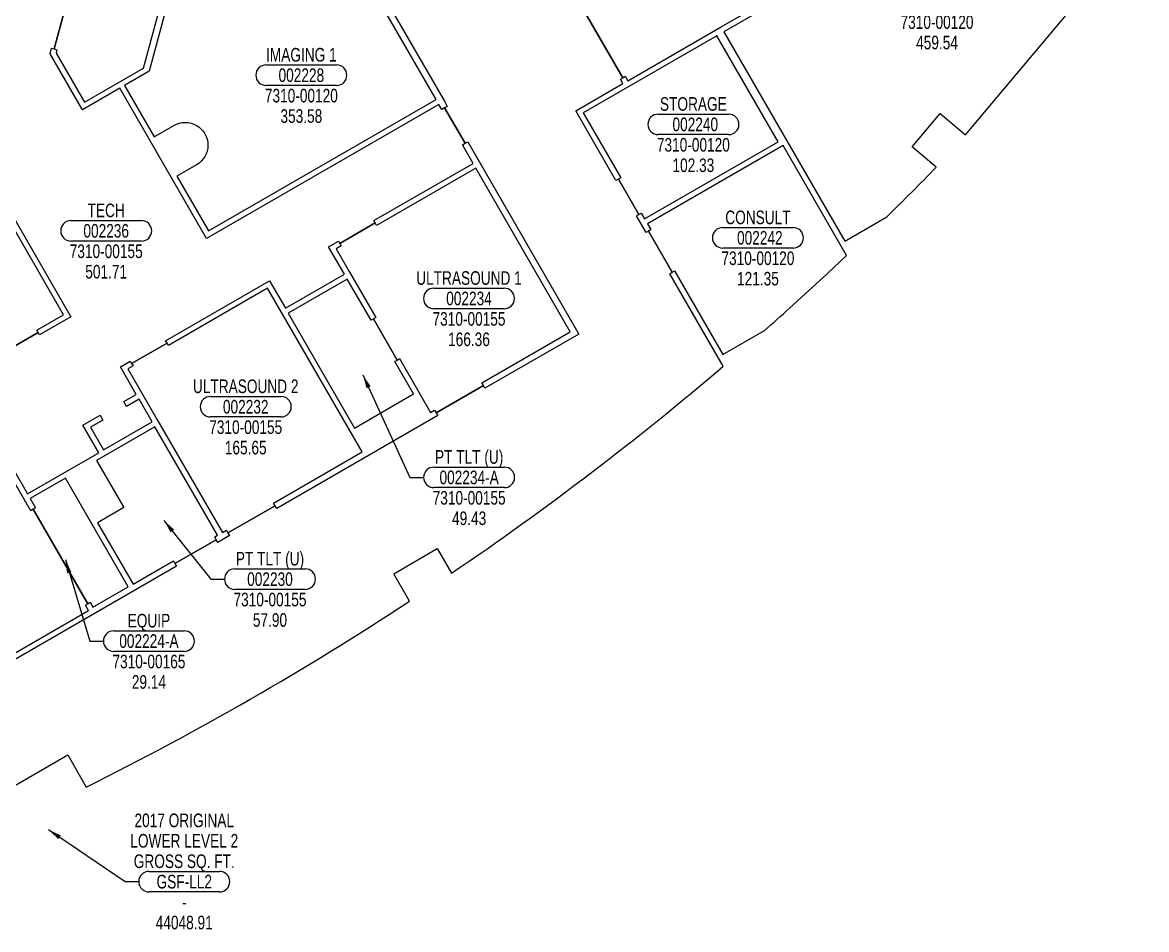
# Model space of a CAD drawing. Extents: x -1933 to 1606, y 4783 to 7375.
# Drawn here: x 91 to 1081, y 5090 to 5889 of the extents above; entities that cross this region are included whole.
import ezdxf
from ezdxf.enums import TextEntityAlignment as Align

# ---------------------------------------------------------------- set-up
doc = ezdxf.new("R2010")
doc.units = 0
doc.header["$LTSCALE"] = 48
doc.header["$MEASUREMENT"] = 0
doc.layers.get('0').update_dxf_attribs({"linetype": 'CONTINUOUS'})
for name, color, linetype in [('AREA', 3, 'CONTINUOUS'), ('AREA2', 1, 'CONTINUOUS'), ('COSTC', 6, 'CONTINUOUS'), ('PLINE2', 5, 'CONTINUOUS'), ('ROOMNA', 4, 'CONTINUOUS'), ('ROOMNO', 4, 'CONTINUOUS'), ('ROOMOV', 4, 'CONTINUOUS')]:
    doc.layers.add(name, color=color, linetype=linetype)
doc.dimstyles.get("Standard").update_dxf_attribs({"dimtxt": 0.18, "dimasz": 12, "dimexe": 0.18, "dimexo": 0.0625, "dimgap": 0.09, "dimtad": 0, "dimtih": 1, "dimtoh": 1, "dimdec": 4, "dimzin": 0, "dimtxsty": 'STANDARD', "dimcen": 0.09, "dimazin": 3, "dimtfac": 1, "dimtdec": 4, "dimtofl": 0, "dimtmove": 0, "dimatfit": 3, "dimtolj": 1, "dimtzin": 0})

# ---------------------------------------------------------------- blocks, each defined once
blk = doc.blocks.new('ROOM')
at = {"layer": 'ROOMOV'}
for p, q in [((-31.04, 9.04), (31.04, 9.04)), ((31.04, -9.04), (-31.04, -9.04))]:
    blk.add_line(p, q, dxfattribs=at)
for centre, start, end in [((-31.04, 0), 90, 270), ((31.04, 0), 270, 90)]:
    blk.add_arc(centre, 9.04, start, end, dxfattribs=at)
at = {"width": 0.75, "flags": 1}
for tag, p in [('FLFIN', (-60, -36)), ('ICRA', (60, -36)), ('FLTYPE', (-60, -48)), ('USER1', (60, -48)), ('FLCOND', (-60, -60)), ('USER2', (60, -60)), ('WLFIN', (-60, -72)), ('SITE', (-24, -72)), ('UCODE', (24, -72)), ('USER3', (60, -72)), ('WLTYPE', (-60, -84)), ('BLDG', (-24, -84)), ('UDESC', (24, -84)), ('USER4', (60, -84)), ('WLCOND', (-60, -96)), ('FLR', (-24, -96)), ('FCODE', (24, -96)), ('USER5', (60, -96)), ('CLFIN', (-60, -108)), ('COSTCD', (-24, -108)), ('FDESC', (24, -108)), ('USER6', (60, -108)), ('CLTYPE', (-60, -120)), ('DEPTD', (-24, -120)), ('DIVISION', (24, -120)), ('USER7', (60, -120)), ('CLCOND', (-60, -132)), ('RDES', (-24, -132)), ('CONTACT', (24, -132)), ('USER8', (60, -132)), ('CLHT', (-60, -144)), ('CHDATE', (-24, -144)), ('OCCUP', (24, -144)), ('BLOCK', (60, -144)), ('BASE', (-60, -156)), ('CBACK', (-24, -156)), ('PRCONTACT', (24, -156)), ('BLOCK2', (60, -156))]:
    blk.add_attdef(tag, text='', height=6, dxfattribs=at).set_placement(p, align=Align.MIDDLE_CENTER)
at = {"layer": 'AREA', "width": 0.75}
blk.add_attdef('AREA', text='', height=12, dxfattribs=at).set_placement((0, -36), align=Align.MIDDLE_CENTER)
at = {"layer": 'AREA2', "width": 0.75}
blk.add_attdef('AREA2', text='', height=12, dxfattribs=at).set_placement((0, -36), align=Align.MIDDLE_CENTER)
at = {"layer": 'COSTC', "width": 0.75}
blk.add_attdef('COSTC', text='', height=12, dxfattribs=at).set_placement((0, -18), align=Align.MIDDLE_CENTER)
at = {"layer": 'ROOMNA', "width": 0.75}
for tag, p in [('RMNAA', (0, 54)), ('RMNAB', (0, 36)), ('RMNAC', (0, 18))]:
    blk.add_attdef(tag, text='', height=12, dxfattribs=at).set_placement(p, align=Align.MIDDLE_CENTER)
at = {"layer": 'ROOMNO', "width": 0.75}
blk.add_attdef('RMNU', text='', height=12, dxfattribs=at).set_placement((0, 0), align=Align.MIDDLE_CENTER)

msp = doc.modelspace()

# ---------------------------------------------------------------- linework, layer by layer
at = {"layer": 'PLINE2', "color": 6}
for points in [[(1080.83, 5980.35), (942.69, 6096.27), (938.83, 6091.67), (936.96, 6093.24), (913.82, 6065.66), (915.69, 6064.09), (812.74, 5941.4), (708.58, 5881.27), (815.08, 5696.8), (852.14, 5718.2, 0.005557), (895.73, 5761.9), (874.45, 5779.76), (899.05, 5809.08), (921.39, 5790.33)], [(367.8, 5973.03), (370.18, 5974.4), (334.18, 6036.76), (331.8, 6035.38), (328.8, 6040.57), (189.9, 5960.38), (214.9, 5917.08), (217.28, 5918.45), (220.33, 5913.17), (202.45, 5846.42), (180.8, 5833.92), (206.92, 5788.67), (224.23, 5798.67, -1.00054), (244.23, 5764.02), (226.92, 5754.03), (254.81, 5705.72), (455.3, 5821.47)], [(760.8, 5781.08), (641.29, 5712.08), (644.29, 5706.88), (642.18, 5705.66), (663.18, 5669.29), (665.29, 5670.51), (707.79, 5596.89), (744.52, 5618.1, 0.002654), (766.52, 5637.71), (799.57, 5667.97), (816.73, 5684.2)]]:
    msp.add_lwpolyline(points, format="xyb", close=True, dxfattribs=at)
for points in [[(372.56, 5975.78), (462.5, 5820), (465.09, 5815.5), (462.71, 5814.13), (480.71, 5782.95), (483.09, 5784.33), (580.9, 5614.92), (498.2, 5567.17), (496.82, 5569.55), (455.25, 5545.55), (456.63, 5543.17), (314.82, 5461.29), (313.44, 5463.67), (271.87, 5439.67), (273.25, 5437.29), (262.96, 5431.35), (261.59, 5433.73), (225.21, 5412.73), (226.59, 5410.35), (21.81, 5292.12)], [(575.6, 5916.98), (619.6, 5840.77), (621.71, 5841.99), (623.98, 5838.05), (706.15, 5885.49), (809.56, 5945.19)], [(83.82, 5494.13), (95.39, 5474.11), (158.15, 5510.34), (144.15, 5534.59), (159.37, 5543.38), (161.81, 5539.16), (150.81, 5532.81), (162.37, 5512.78), (205.15, 5537.48), (193.59, 5557.51), (193.59, 5557.51), (182.59, 5551.16), (180.16, 5555.38), (191.15, 5561.73), (177.15, 5585.98), (185.85, 5591), (187.07, 5588.88), (218.24, 5606.88), (217.02, 5609), (308.57, 5661.85), (322.57, 5637.6), (374.54, 5667.6), (360.54, 5691.85), (369.23, 5696.87), (370.45, 5694.76), (401.62, 5712.76), (400.4, 5714.87), (487.73, 5765.29), (478.33, 5781.58), (480.71, 5782.95), (462.71, 5814.13), (460.33, 5812.75), (457.73, 5817.25), (253.03, 5699.06), (176.57, 5831.48), (143.66, 5812.48), (115.28, 5861.65), (116.62, 5866.66), (118.98, 5866.03), (128.3, 5900.81)], [(4.69, 5853.45), (133.62, 5630.13), (106.02, 5614.19), (104.8, 5616.3), (36.17, 5576.68)], [(36.17, 5576.68), (104.8, 5616.3), (103.58, 5618.41), (126.96, 5631.91), (50.9, 5763.65)]]:
    msp.add_lwpolyline(points, dxfattribs=at)
for points in [[(214.43, 5912.39), (212.52, 5915.7), (214.9, 5917.08), (189.9, 5960.38), (138.89, 5930.93), (130.65, 5900.17), (128.3, 5900.81), (118.98, 5866.03), (121.33, 5865.4), (120.51, 5862.34), (145.45, 5819.14), (197.49, 5849.19)], [(756.31, 5784.11), (702.31, 5877.64), (584.85, 5809.83), (617.85, 5752.67), (615.74, 5751.45), (633.74, 5720.27), (635.85, 5721.49), (638.85, 5716.3)], [(490.17, 5761.07), (402.84, 5710.65), (401.62, 5712.76), (370.45, 5694.76), (371.67, 5692.65), (367.2, 5690.07), (378.76, 5670.04), (402.1, 5629.61), (399.99, 5628.39), (420.99, 5592.02), (423.1, 5593.24), (450.41, 5545.93), (453.88, 5547.93), (455.25, 5545.55), (496.82, 5569.55), (495.45, 5571.93), (573.39, 5616.93)], [(399.99, 5628.39), (397.88, 5627.17), (376.97, 5663.38), (325.01, 5633.38), (383.48, 5532.11), (435.44, 5562.11), (418.88, 5590.8), (420.99, 5592.02)], [(306.79, 5655.19), (219.46, 5604.77), (218.24, 5606.88), (187.07, 5588.88), (188.28, 5586.77), (183.81, 5584.19), (209.38, 5539.92), (267.03, 5440.05), (270.5, 5442.05), (271.87, 5439.67), (313.44, 5463.67), (312.07, 5466.05), (390.01, 5511.05)], [(100.43, 5460.49), (98.32, 5459.27), (79.6, 5491.69), (6.84, 5617.73), (-204.01, 5496), (-205.39, 5498.38), (-236.56, 5480.38), (-235.19, 5478), (-238.11, 5476.31), (-95.81, 5229.84), (-91.16, 5232.53), (-89.94, 5230.42), (-27.59, 5266.42), (-28.8, 5268.53), (149.13, 5371.26), (146.32, 5376.14), (148.43, 5377.35)], [(207.59, 5533.26), (156.12, 5503.54), (180.12, 5461.97), (157.11, 5448.69), (188.33, 5394.62), (223.84, 5415.12), (225.21, 5412.73), (261.59, 5433.73), (260.21, 5436.12), (262.81, 5437.62)], [(128.89, 5487.82), (97.82, 5469.88), (102.54, 5461.71), (100.43, 5460.49), (148.43, 5377.35), (150.54, 5378.57), (153.04, 5374.24), (184.11, 5392.18)]]:
    msp.add_lwpolyline(points, close=True, dxfattribs=at)
msp.add_lwpolyline([(69.81, 5208.98), (130.75, 5244.17), (147.13, 5215.8, 0.029594), (431.86, 5379.5), (417.88, 5403.72), (456.22, 5425.85), (468.75, 5404.15, 0.027114), (708.12, 5586.56), (661.07, 5668.07), (663.18, 5669.29), (642.18, 5705.66), (640.07, 5704.44), (631.63, 5719.06), (633.74, 5720.27), (615.74, 5751.45), (613.63, 5750.23), (578.19, 5811.61), (619.76, 5835.61), (617.48, 5839.55), (619.6, 5840.77), (575.6, 5916.98)], format="xyb", dxfattribs=at)

# ---------------------------------------------------------------- block references
at = {"layer": 'ROOMNO'}
ref = msp.add_blockref('ROOM', (896.34, 5907.74), dxfattribs=at)
ref.add_attrib('RMNU', ' 002133', dxfattribs={"height": 12, "width": 0.75}).set_placement((896.34, 5907.74), align=Align.MIDDLE_CENTER)
ref.add_attrib('RMNAB', 'TEAM', dxfattribs={"layer": 'ROOMNA', "height": 12, "width": 0.75}).set_placement((896.34, 5943.74), align=Align.MIDDLE_CENTER)
ref.add_attrib('RMNAC', 'LOUNGE', dxfattribs={"layer": 'ROOMNA', "height": 12, "width": 0.75}).set_placement((896.34, 5925.74), align=Align.MIDDLE_CENTER)
ref.add_attrib('COSTC', '7310-00120', dxfattribs={"layer": 'COSTC', "height": 12, "width": 0.75}).set_placement((896.34, 5889.74), align=Align.MIDDLE_CENTER)
ref.add_attrib('AREA2', '459.54', dxfattribs={"layer": 'AREA2', "height": 12, "width": 0.75}).set_placement((896.34, 5871.74), align=Align.MIDDLE_CENTER)
ref = msp.add_blockref('ROOM', (336.54, 5842.97), dxfattribs=at)
ref.add_attrib('RMNU', '002228', dxfattribs={"height": 12, "width": 0.75}).set_placement((336.54, 5842.97), align=Align.MIDDLE_CENTER)
ref.add_attrib('RMNAC', 'IMAGING 1', dxfattribs={"layer": 'ROOMNA', "height": 12, "width": 0.75}).set_placement((336.54, 5860.97), align=Align.MIDDLE_CENTER)
ref.add_attrib('COSTC', '7310-00120', dxfattribs={"layer": 'COSTC', "height": 12, "width": 0.75}).set_placement((336.54, 5824.97), align=Align.MIDDLE_CENTER)
ref.add_attrib('AREA2', '353.58', dxfattribs={"layer": 'AREA2', "height": 12, "width": 0.75}).set_placement((336.54, 5806.97), align=Align.MIDDLE_CENTER)
ref = msp.add_blockref('ROOM', (681.77, 5799.61), dxfattribs=at)
ref.add_attrib('RMNU', ' 002240', dxfattribs={"height": 12, "width": 0.75}).set_placement((681.77, 5799.61), align=Align.MIDDLE_CENTER)
ref.add_attrib('RMNAC', 'STORAGE', dxfattribs={"layer": 'ROOMNA', "height": 12, "width": 0.75}).set_placement((681.77, 5817.61), align=Align.MIDDLE_CENTER)
ref.add_attrib('COSTC', '7310-00120', dxfattribs={"layer": 'COSTC', "height": 12, "width": 0.75}).set_placement((681.77, 5781.61), align=Align.MIDDLE_CENTER)
ref.add_attrib('AREA2', '102.33', dxfattribs={"layer": 'AREA2', "height": 12, "width": 0.75}).set_placement((681.77, 5763.61), align=Align.MIDDLE_CENTER)
ref = msp.add_blockref('ROOM', (164.68, 5705.84), dxfattribs=at)
ref.add_attrib('RMNU', '002236', dxfattribs={"height": 12, "width": 0.75}).set_placement((164.68, 5705.84), align=Align.MIDDLE_CENTER)
ref.add_attrib('RMNAC', 'TECH', dxfattribs={"layer": 'ROOMNA', "height": 12, "width": 0.75}).set_placement((164.68, 5723.84), align=Align.MIDDLE_CENTER)
ref.add_attrib('COSTC', '7310-00155', dxfattribs={"layer": 'COSTC', "height": 12, "width": 0.75}).set_placement((164.68, 5687.84), align=Align.MIDDLE_CENTER)
ref.add_attrib('AREA2', '501.71', dxfattribs={"layer": 'AREA2', "height": 12, "width": 0.75}).set_placement((164.68, 5669.84), align=Align.MIDDLE_CENTER)
ref = msp.add_blockref('ROOM', (738.63, 5699.69), dxfattribs=at)
ref.add_attrib('RMNU', ' 002242', dxfattribs={"height": 12, "width": 0.75}).set_placement((738.63, 5699.69), align=Align.MIDDLE_CENTER)
ref.add_attrib('RMNAC', 'CONSULT', dxfattribs={"layer": 'ROOMNA', "height": 12, "width": 0.75}).set_placement((738.63, 5717.69), align=Align.MIDDLE_CENTER)
ref.add_attrib('COSTC', '7310-00120', dxfattribs={"layer": 'COSTC', "height": 12, "width": 0.75}).set_placement((738.63, 5681.69), align=Align.MIDDLE_CENTER)
ref.add_attrib('AREA2', '121.35', dxfattribs={"layer": 'AREA2', "height": 12, "width": 0.75}).set_placement((738.63, 5663.69), align=Align.MIDDLE_CENTER)
ref = msp.add_blockref('ROOM', (484.17, 5646.27), dxfattribs=at)
ref.add_attrib('RMNU', '002234', dxfattribs={"height": 12, "width": 0.75}).set_placement((484.17, 5646.27), align=Align.MIDDLE_CENTER)
ref.add_attrib('RMNAC', 'ULTRASOUND 1', dxfattribs={"layer": 'ROOMNA', "height": 12, "width": 0.75}).set_placement((484.17, 5664.27), align=Align.MIDDLE_CENTER)
ref.add_attrib('COSTC', '7310-00155', dxfattribs={"layer": 'COSTC', "height": 12, "width": 0.75}).set_placement((484.17, 5628.27), align=Align.MIDDLE_CENTER)
ref.add_attrib('AREA2', '166.36', dxfattribs={"layer": 'AREA2', "height": 12, "width": 0.75}).set_placement((484.17, 5610.27), align=Align.MIDDLE_CENTER)
ref = msp.add_blockref('ROOM', (287.55, 5550.88), dxfattribs=at)
ref.add_attrib('RMNU', '002232', dxfattribs={"height": 12, "width": 0.75}).set_placement((287.55, 5550.88), align=Align.MIDDLE_CENTER)
ref.add_attrib('RMNAC', 'ULTRASOUND 2', dxfattribs={"layer": 'ROOMNA', "height": 12, "width": 0.75}).set_placement((287.55, 5568.88), align=Align.MIDDLE_CENTER)
ref.add_attrib('COSTC', '7310-00155', dxfattribs={"layer": 'COSTC', "height": 12, "width": 0.75}).set_placement((287.55, 5532.88), align=Align.MIDDLE_CENTER)
ref.add_attrib('AREA2', '165.65', dxfattribs={"layer": 'AREA2', "height": 12, "width": 0.75}).set_placement((287.55, 5514.88), align=Align.MIDDLE_CENTER)
ref = msp.add_blockref('ROOM', (484.3, 5488.62), dxfattribs=at)
ref.add_attrib('RMNU', '002234-A', dxfattribs={"height": 12, "width": 0.75}).set_placement((484.3, 5488.62), align=Align.MIDDLE_CENTER)
ref.add_attrib('RMNAC', 'PT TLT (U)', dxfattribs={"layer": 'ROOMNA', "height": 12, "width": 0.75}).set_placement((484.3, 5506.62), align=Align.MIDDLE_CENTER)
ref.add_attrib('COSTC', '7310-00155', dxfattribs={"layer": 'COSTC', "height": 12, "width": 0.75}).set_placement((484.3, 5470.62), align=Align.MIDDLE_CENTER)
ref.add_attrib('AREA2', '49.43', dxfattribs={"layer": 'AREA2', "height": 12, "width": 0.75}).set_placement((484.3, 5452.62), align=Align.MIDDLE_CENTER)
ref = msp.add_blockref('ROOM', (308.91, 5399), dxfattribs=at)
ref.add_attrib('RMNU', '002230', dxfattribs={"height": 12, "width": 0.75}).set_placement((308.91, 5399), align=Align.MIDDLE_CENTER)
ref.add_attrib('RMNAC', 'PT TLT (U)', dxfattribs={"layer": 'ROOMNA', "height": 12, "width": 0.75}).set_placement((308.91, 5417), align=Align.MIDDLE_CENTER)
ref.add_attrib('COSTC', '7310-00155', dxfattribs={"layer": 'COSTC', "height": 12, "width": 0.75}).set_placement((308.91, 5381), align=Align.MIDDLE_CENTER)
ref.add_attrib('AREA2', '57.90', dxfattribs={"layer": 'AREA2', "height": 12, "width": 0.75}).set_placement((308.91, 5363), align=Align.MIDDLE_CENTER)
ref = msp.add_blockref('ROOM', (202.31, 5344.41), dxfattribs=at)
ref.add_attrib('RMNU', '002224-A', dxfattribs={"height": 12, "width": 0.75}).set_placement((202.31, 5344.41), align=Align.MIDDLE_CENTER)
ref.add_attrib('RMNAC', 'EQUIP', dxfattribs={"layer": 'ROOMNA', "height": 12, "width": 0.75}).set_placement((202.31, 5362.41), align=Align.MIDDLE_CENTER)
ref.add_attrib('COSTC', '7310-00165', dxfattribs={"layer": 'COSTC', "height": 12, "width": 0.75}).set_placement((202.31, 5326.41), align=Align.MIDDLE_CENTER)
ref.add_attrib('AREA2', '29.14', dxfattribs={"layer": 'AREA2', "height": 12, "width": 0.75}).set_placement((202.31, 5308.41), align=Align.MIDDLE_CENTER)
ref = msp.add_blockref('ROOM', (233.41, 5132.47), dxfattribs=at)
ref.add_attrib('RMNU', 'GSF-LL2', dxfattribs={"height": 12, "width": 0.75}).set_placement((233.41, 5132.47), align=Align.MIDDLE_CENTER)
ref.add_attrib('RMNAA', '2017 ORIGINAL', dxfattribs={"layer": 'ROOMNA', "height": 12, "width": 0.75}).set_placement((233.41, 5186.47), align=Align.MIDDLE_CENTER)
ref.add_attrib('RMNAB', 'LOWER LEVEL 2', dxfattribs={"layer": 'ROOMNA', "height": 12, "width": 0.75}).set_placement((233.41, 5168.47), align=Align.MIDDLE_CENTER)
ref.add_attrib('RMNAC', 'GROSS SQ. FT.', dxfattribs={"layer": 'ROOMNA', "height": 12, "width": 0.75}).set_placement((233.41, 5150.47), align=Align.MIDDLE_CENTER)
ref.add_attrib('COSTC', '-', dxfattribs={"layer": 'COSTC', "height": 12, "width": 0.75}).set_placement((233.41, 5114.47), align=Align.MIDDLE_CENTER)
ref.add_attrib('AREA', '44048.91', dxfattribs={"layer": 'AREA', "height": 12, "width": 0.75}).set_placement((233.41, 5096.47), align=Align.MIDDLE_CENTER)

# ---------------------------------------------------------------- leaders
for points, override in [([(390.7, 5578.98), (432.21, 5488.62), (444.21, 5488.62)], {"dimgap": 12, "dimtad": 0}), ([(215.49, 5450.74), (256.82, 5399), (268.82, 5399)], {"dimgap": 12, "dimtad": 0}), ([(128.69, 5416.16), (150.23, 5344.41), (162.23, 5344.41)], {"dimgap": 12, "dimtad": 0}), ([(113.73, 5178.29), (181.33, 5132.47), (193.33, 5132.47)], {"dimgap": 0.09, "dimtad": 0})]:
    msp.add_leader(points, dimstyle='STANDARD', override=override, dxfattribs=at)

doc.saveas('drawing.dxf')
